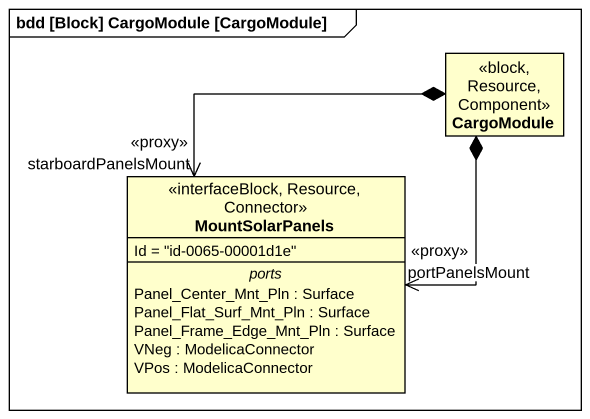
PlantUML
@startuml
mainframe bdd [Block] CargoModule [CargoModule]
hide circle
hide empty members
class CargoModule <<block, Resource, Component>>
class MountSolarPanels <<interfaceBlock, Resource, Connector>> {
  Id = "id-0065-00001d1e"
  -- ports --
  Panel_Center_Mnt_Pln : Surface
  Panel_Flat_Surf_Mnt_Pln : Surface
  Panel_Frame_Edge_Mnt_Pln : Surface
  VNeg : ModelicaConnector
  VPos : ModelicaConnector
}
MountSolarPanels "starboardPanelsMount\n<<proxy>>" <-up-* CargoModule
MountSolarPanels "portPanelsMount\n<<proxy>>" <-up-* CargoModule
@enduml
